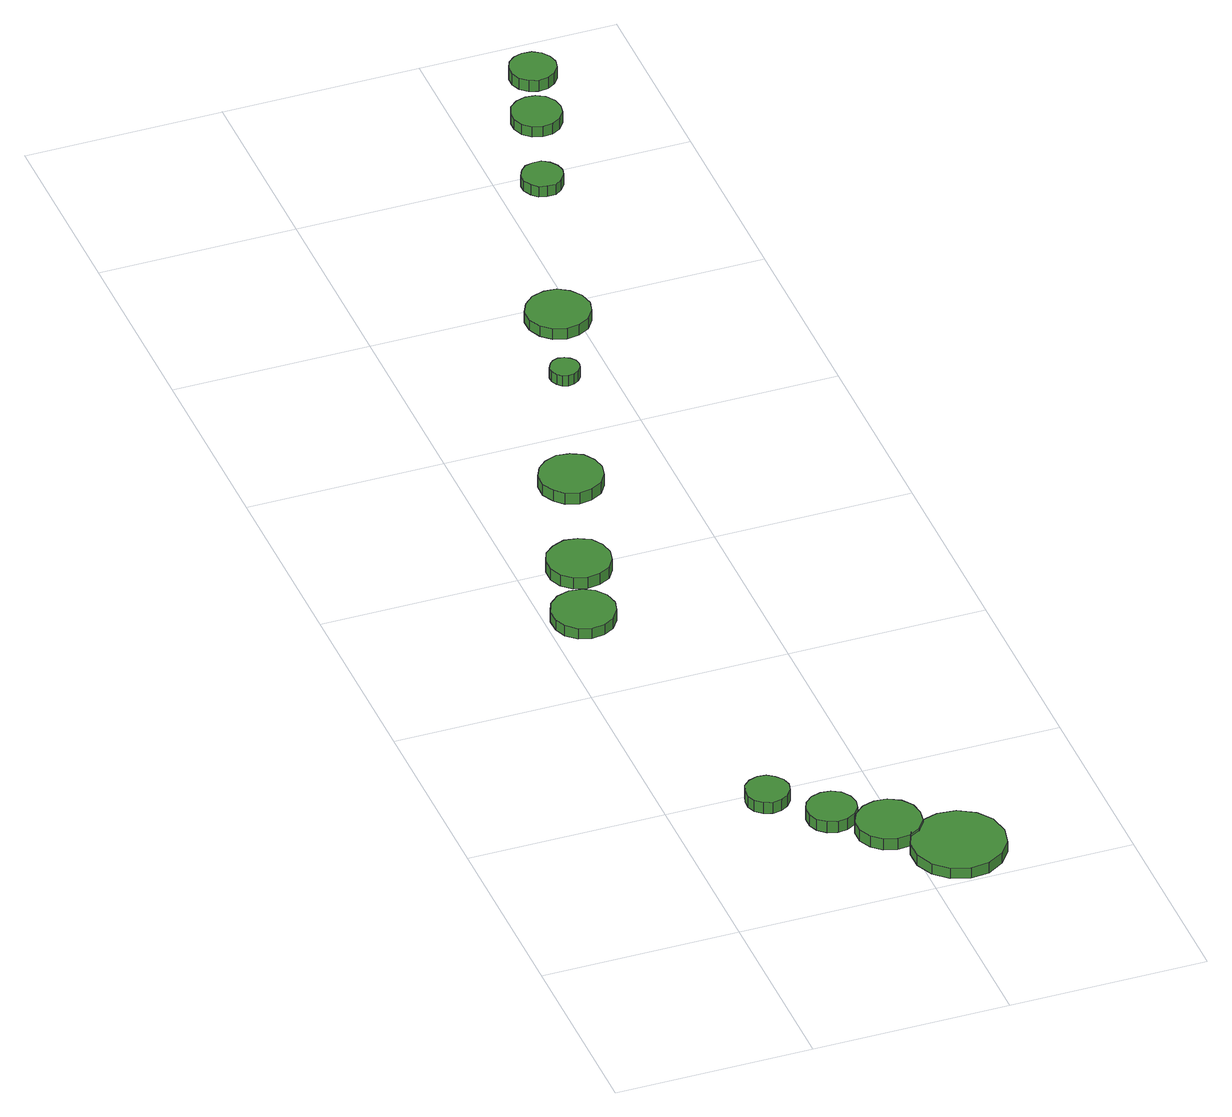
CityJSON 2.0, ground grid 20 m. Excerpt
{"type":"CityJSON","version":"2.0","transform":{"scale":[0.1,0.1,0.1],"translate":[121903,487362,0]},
"CityObjects":{
"tree1":{"type":"SolitaryVegetationObject","attributes":{"function":"something"},"geometry":[{"type":"MultiSurface","lod":"1","boundaries":[[[0,1,2,3,4,5,6,7,8,9,10,11,12,13,14]],[[15,16,17,18,19,20,21,22,23,24,25,26,27,28,29]],[[0,29,28,1]],[[1,28,27,2]],[[2,27,26,3]],[[3,26,25,4]],[[4,25,24,5]],[[5,24,23,6]],[[6,23,22,7]],[[7,22,21,8]],[[8,21,20,9]],[[9,20,19,10]],[[10,19,18,11]],[[11,18,17,12]],[[12,17,16,13]],[[13,16,15,14]],[[14,15,29,0]]]}]},
"tree2":{"type":"SolitaryVegetationObject","attributes":{"function":"something"},"geometry":[{"type":"MultiSurface","lod":"1","boundaries":[[[30,31,32,33,34,35,36,37,38,39,40,41,42,43,44]],[[45,46,47,48,49,50,51,52,53,54,55,56,57,58,59]],[[30,59,58,31]],[[31,58,57,32]],[[32,57,56,33]],[[33,56,55,34]],[[34,55,54,35]],[[35,54,53,36]],[[36,53,52,37]],[[37,52,51,38]],[[38,51,50,39]],[[39,50,49,40]],[[40,49,48,41]],[[41,48,47,42]],[[42,47,46,43]],[[43,46,45,44]],[[44,45,59,30]]]}]},
"tree3":{"type":"SolitaryVegetationObject","attributes":{"function":"something"},"geometry":[{"type":"MultiSurface","lod":"1","boundaries":[[[60,61,62,63,64,65,66,67,68,69,70,71,72,73,74]],[[75,76,77,78,79,80,81,82,83,84,85,86,87,88,89]],[[60,89,88,61]],[[61,88,87,62]],[[62,87,86,63]],[[63,86,85,64]],[[64,85,84,65]],[[65,84,83,66]],[[66,83,82,67]],[[67,82,81,68]],[[68,81,80,69]],[[69,80,79,70]],[[70,79,78,71]],[[71,78,77,72]],[[72,77,76,73]],[[73,76,75,74]],[[74,75,89,60]]]}]},
"tree4":{"type":"SolitaryVegetationObject","attributes":{"function":"something"},"geometry":[{"type":"MultiSurface","lod":"1","boundaries":[[[90,91,92,93,94,95,96,97,98,99,100,101,102,103,104]],[[105,106,107,108,109,110,111,112,113,114,115,116,117,118,119]],[[90,119,118,91]],[[91,118,117,92]],[[92,117,116,93]],[[93,116,115,94]],[[94,115,114,95]],[[95,114,113,96]],[[96,113,112,97]],[[97,112,111,98]],[[98,111,110,99]],[[99,110,109,100]],[[100,109,108,101]],[[101,108,107,102]],[[102,107,106,103]],[[103,106,105,104]],[[104,105,119,90]]]}]},
"tree5":{"type":"SolitaryVegetationObject","attributes":{"function":"something"},"geometry":[{"type":"MultiSurface","lod":"1","boundaries":[[[120,121,122,123,124,125,126,127,128,129,130,131,132,133,134]],[[135,136,137,138,139,140,141,142,143,144,145,146,147,148,149]],[[120,149,148,121]],[[121,148,147,122]],[[122,147,146,123]],[[123,146,145,124]],[[124,145,144,125]],[[125,144,143,126]],[[126,143,142,127]],[[127,142,141,128]],[[128,141,140,129]],[[129,140,139,130]],[[130,139,138,131]],[[131,138,137,132]],[[132,137,136,133]],[[133,136,135,134]],[[134,135,149,120]]]}]},
"tree6":{"type":"SolitaryVegetationObject","attributes":{"function":"something"},"geometry":[{"type":"MultiSurface","lod":"1","boundaries":[[[150,151,152,153,154,155,156,157,158,159,160,161,162,163,164]],[[165,166,167,168,169,170,171,172,173,174,175,176,177,178,179]],[[150,179,178,151]],[[151,178,177,152]],[[152,177,176,153]],[[153,176,175,154]],[[154,175,174,155]],[[155,174,173,156]],[[156,173,172,157]],[[157,172,171,158]],[[158,171,170,159]],[[159,170,169,160]],[[160,169,168,161]],[[161,168,167,162]],[[162,167,166,163]],[[163,166,165,164]],[[164,165,179,150]]]}]},
"tree7":{"type":"SolitaryVegetationObject","attributes":{"function":"something"},"geometry":[{"type":"MultiSurface","lod":"1","boundaries":[[[180,181,182,183,184,185,186,187,188,189,190,191,192,193,194]],[[195,196,197,198,199,200,201,202,203,204,205,206,207,208,209]],[[180,209,208,181]],[[181,208,207,182]],[[182,207,206,183]],[[183,206,205,184]],[[184,205,204,185]],[[185,204,203,186]],[[186,203,202,187]],[[187,202,201,188]],[[188,201,200,189]],[[189,200,199,190]],[[190,199,198,191]],[[191,198,197,192]],[[192,197,196,193]],[[193,196,195,194]],[[194,195,209,180]]]}]},
"tree8":{"type":"SolitaryVegetationObject","attributes":{"function":"something"},"geometry":[{"type":"MultiSurface","lod":"1","boundaries":[[[210,211,212,213,214,215,216,217,218,219,220,221,222,223,224]],[[225,226,227,228,229,230,231,232,233,234,235,236,237,238,239]],[[210,239,238,211]],[[211,238,237,212]],[[212,237,236,213]],[[213,236,235,214]],[[214,235,234,215]],[[215,234,233,216]],[[216,233,232,217]],[[217,232,231,218]],[[218,231,230,219]],[[219,230,229,220]],[[220,229,228,221]],[[221,228,227,222]],[[222,227,226,223]],[[223,226,225,224]],[[224,225,239,210]]]}]},
"tree9":{"type":"SolitaryVegetationObject","attributes":{"function":"something"},"geometry":[{"type":"MultiSurface","lod":"1","boundaries":[[[240,241,242,243,244,245,246,247,248,249,250,251,252,253,254]],[[255,256,257,258,259,260,261,262,263,264,265,266,267,268,269]],[[240,269,268,241]],[[241,268,267,242]],[[242,267,266,243]],[[243,266,265,244]],[[244,265,264,245]],[[245,264,263,246]],[[246,263,262,247]],[[247,262,261,248]],[[248,261,260,249]],[[249,260,259,250]],[[250,259,258,251]],[[251,258,257,252]],[[252,257,256,253]],[[253,256,255,254]],[[254,255,269,240]]]}]},
"tree10":{"type":"SolitaryVegetationObject","attributes":{"function":"something"},"geometry":[{"type":"MultiSurface","lod":"1","boundaries":[[[270,271,272,273,274,275,276,277,278,279,280,281,282,283,284]],[[285,286,287,288,289,290,291,292,293,294,295,296,297,298,299]],[[270,299,298,271]],[[271,298,297,272]],[[272,297,296,273]],[[273,296,295,274]],[[274,295,294,275]],[[275,294,293,276]],[[276,293,292,277]],[[277,292,291,278]],[[278,291,290,279]],[[279,290,289,280]],[[280,289,288,281]],[[281,288,287,282]],[[282,287,286,283]],[[283,286,285,284]],[[284,285,299,270]]]}]},
"tree11":{"type":"SolitaryVegetationObject","attributes":{"function":"something"},"geometry":[{"type":"MultiSurface","lod":"1","boundaries":[[[300,301,302,303,304,305,306,307,308,309,310,311,312,313,314]],[[315,316,317,318,319,320,321,322,323,324,325,326,327,328,329]],[[300,329,328,301]],[[301,328,327,302]],[[302,327,326,303]],[[303,326,325,304]],[[304,325,324,305]],[[305,324,323,306]],[[306,323,322,307]],[[307,322,321,308]],[[308,321,320,309]],[[309,320,319,310]],[[310,319,318,311]],[[311,318,317,312]],[[312,317,316,313]],[[313,316,315,314]],[[314,315,329,300]]]}]},
"tree12":{"type":"SolitaryVegetationObject","attributes":{"function":"something"},"geometry":[{"type":"MultiSurface","lod":"1","boundaries":[[[330,331,332,333,334,335,336,337,338,339,340,341,342,343,344]],[[345,346,347,348,349,350,351,352,353,354,355,356,357,358,359]],[[330,359,358,331]],[[331,358,357,332]],[[332,357,356,333]],[[333,356,355,334]],[[334,355,354,335]],[[335,354,353,336]],[[336,353,352,337]],[[337,352,351,338]],[[338,351,350,339]],[[339,350,349,340]],[[340,349,348,341]],[[341,348,347,342]],[[342,347,346,343]],[[343,346,345,344]],[[344,345,359,330]]]}]}
},
"vertices":[
[119,182,21],[117,191,21],[111,198,21],[104,203,21],[95,204,21],[86,201,21],[79,195,21],[76,186,21],[76,177,21],[79,169,21],[86,163,21],[95,160,21],[104,161,21],[111,166,21],[117,173,21],[117,173,8],[111,166,8],[104,161,8],[95,160,8],[86,163,8],[79,169,8],[76,177,8],[76,186,8],[79,195,8],[86,201,8],[95,204,8],[104,203,8],[111,198,8],[117,191,8],[119,182,8],
[171,139,17],[169,149,17],[163,158,17],[154,163,17],[144,164,17],[134,161,17],[126,154,17],[122,145,17],[122,134,17],[126,125,17],[134,118,17],[144,115,17],[154,116,17],[163,121,17],[169,129,17],[169,129,4],[163,121,4],[154,116,4],[144,115,4],[134,118,4],[126,125,4],[122,134,4],[122,145,4],[126,154,4],[134,161,4],[144,164,4],[154,163,4],[163,158,4],[169,149,4],[171,139,4],
[67,514,20],[64,527,20],[56,538,20],[45,544,20],[32,546,20],[19,542,20],[9,533,20],[4,521,20],[4,507,20],[9,495,20],[19,486,20],[32,482,20],[45,484,20],[56,490,20],[64,501,20],[64,501,8],[56,490,8],[45,484,8],[32,482,8],[19,486,8],[9,495,8],[4,507,8],[4,521,8],[9,533,8],[19,542,8],[32,546,8],[45,544,8],[56,538,8],[64,527,8],[67,514,8],
[221,99,19],[219,112,19],[211,123,19],[199,130,19],[186,131,19],[173,127,19],[163,118,19],[157,106,19],[157,92,19],[163,80,19],[173,71,19],[186,67,19],[199,68,19],[211,75,19],[219,86,19],[219,86,6],[211,75,6],[199,68,6],[186,67,6],[173,71,6],[163,80,6],[157,92,6],[157,106,6],[163,118,6],[173,127,6],[186,131,6],[199,130,6],[211,123,6],[219,112,6],[221,99,6],
[92,594,18],[89,607,18],[82,618,18],[70,624,18],[57,626,18],[44,621,18],[34,613,18],[29,601,18],[29,587,18],[34,575,18],[44,566,18],[57,562,18],[70,564,18],[82,570,18],[89,581,18],[89,581,5],[82,570,5],[70,564,5],[57,562,5],[44,566,5],[34,575,5],[29,587,5],[29,601,5],[34,613,5],[44,621,5],[57,626,5],[70,624,5],[82,618,5],[89,607,5],[92,594,5],
[287,47,17],[283,67,17],[272,82,17],[255,92,17],[236,94,17],[217,88,17],[203,75,17],[195,57,17],[195,38,17],[203,20,17],[217,7,17],[236,1,17],[255,3,17],[272,13,17],[283,28,17],[283,28,5],[272,13,5],[255,3,5],[236,1,5],[217,7,5],[203,20,5],[195,38,5],[195,57,5],[203,75,5],[217,88,5],[236,94,5],[255,92,5],[272,82,5],[283,67,5],[287,47,5],
[133,725,17],[130,738,17],[123,749,17],[111,755,17],[98,757,17],[85,752,17],[76,744,17],[70,732,17],[70,718,17],[76,706,17],[85,697,17],[98,693,17],[111,695,17],[123,701,17],[130,712,17],[130,712,4],[123,701,4],[111,695,4],[98,693,4],[85,697,4],[76,706,4],[70,718,4],[70,732,4],[76,744,4],[85,752,4],[98,757,4],[111,755,4],[123,749,4],[130,738,4],[133,725,4],
[170,887,17],[169,893,17],[165,898,17],[160,901,17],[154,902,17],[148,900,17],[144,896,17],[141,890,17],[141,884,17],[144,878,17],[148,874,17],[154,872,17],[160,873,17],[165,876,17],[169,881,17],[169,881,5],[165,876,5],[160,873,5],[154,872,5],[148,874,5],[144,878,5],[141,884,5],[141,890,5],[144,896,5],[148,900,5],[154,902,5],[160,901,5],[165,898,5],[169,893,5],[170,887,5],
[212,970,21],[209,983,21],[201,994,21],[190,1001,21],[177,1002,21],[164,998,21],[154,989,21],[148,977,21],[148,964,21],[154,951,21],[164,942,21],[177,938,21],[190,940,21],[201,946,21],[209,957,21],[209,957,9],[201,946,9],[190,940,9],[177,938,9],[164,942,9],[154,951,9],[148,964,9],[148,977,9],[154,989,9],[164,998,9],[177,1002,9],[190,1001,9],[201,994,9],[209,983,9],[212,970,9],
[262,1178,21],[260,1186,21],[255,1193,21],[248,1198,21],[239,1198,21],[231,1196,21],[225,1190,21],[221,1182,21],[221,1174,21],[225,1166,21],[231,1160,21],[239,1158,21],[248,1158,21],[255,1163,21],[260,1170,21],[260,1170,9],[255,1163,9],[248,1158,9],[239,1158,9],[231,1160,9],[225,1166,9],[221,1174,9],[221,1182,9],[225,1190,9],[231,1196,9],[239,1198,9],[248,1198,9],[255,1193,9],[260,1186,9],[262,1178,9],
[298,1279,17],[296,1289,17],[290,1298,17],[281,1303,17],[271,1304,17],[261,1301,17],[253,1294,17],[249,1284,17],[249,1274,17],[253,1264,17],[261,1257,17],[271,1254,17],[281,1255,17],[290,1260,17],[296,1269,17],[296,1269,5],[290,1260,5],[281,1255,5],[271,1254,5],[261,1257,5],[253,1264,5],[249,1274,5],[249,1284,5],[253,1294,5],[261,1301,5],[271,1304,5],[281,1303,5],[290,1298,5],[296,1289,5],[298,1279,5],
[319,1349,16],[317,1358,16],[311,1366,16],[303,1371,16],[293,1372,16],[284,1369,16],[277,1363,16],[273,1354,16],[273,1344,16],[277,1335,16],[284,1329,16],[293,1326,16],[303,1327,16],[311,1332,16],[317,1339,16],[317,1339,3],[311,1332,3],[303,1327,3],[293,1326,3],[284,1329,3],[277,1335,3],[273,1344,3],[273,1354,3],[277,1363,3],[284,1369,3],[293,1372,3],[303,1371,3],[311,1366,3],[317,1358,3],[319,1349,3]
]}
